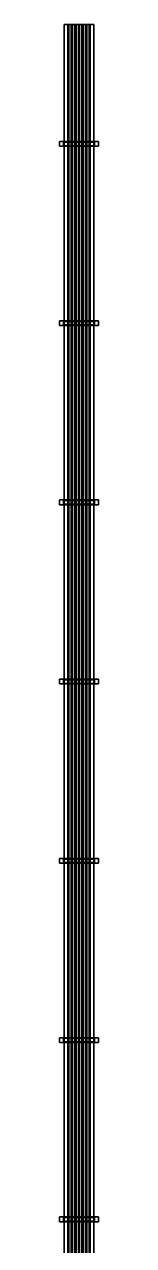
# Model space of a CAD drawing. Header units: metres. Extents: x -25 to 25, y -60.4 to 35.
# Drawn here: x -0.33 to 0.33, y 14.56 to 35 of the extents above; entities that cross this region are included whole.
import ezdxf

# ---------------------------------------------------------------- set-up
doc = ezdxf.new("R2010")
doc.units = ezdxf.units.M
for name, color, linetype in [('KBL_ENERJI_2X25', 5, 'CONTINUOUS'), ('TAVA_KONSOL', 9, 'CONTINUOUS'), ('TAVA_PROFILI', 6, 'CONTINUOUS')]:
    doc.layers.add(name, color=color, linetype=linetype)

msp = doc.modelspace()

# ---------------------------------------------------------------- linework, layer by layer
at = {"layer": 'KBL_ENERJI_2X25'}
for p, q in [((-0.17, 35, 7.66), (-0.19, 35, 7.66)), ((-0.19, 35, 7.66), (-0.19, -0.1, 7.66)), ((-0.17, 35, 7.68), (-0.19, 35, 7.68)), ((-0.19, 35, 7.68), (-0.19, -0.1, 7.68)), ((-0.19, 35, 7.66), (-0.19, 35, 7.68)), ((-0.17, 35, 7.69), (-0.19, 35, 7.69)), ((-0.19, 35, 7.69), (-0.19, -0.1, 7.69)), ((-0.17, 35, 7.71), (-0.19, 35, 7.71)), ((-0.19, 35, 7.71), (-0.19, -0.1, 7.71)), ((-0.19, 35, 7.69), (-0.19, 35, 7.71)), ((-0.17, -0.1, 7.66), (-0.17, 35, 7.66)), ((-0.17, -0.1, 7.68), (-0.17, 35, 7.68)), ((-0.17, 35, 7.66), (-0.17, 35, 7.68)), ((-0.17, -0.1, 7.69), (-0.17, 35, 7.69)), ((-0.17, -0.1, 7.71), (-0.17, 35, 7.71)), ((-0.17, 35, 7.69), (-0.17, 35, 7.71)), ((-0.11, 35, 7.66), (-0.13, 35, 7.66)), ((-0.13, 35, 7.66), (-0.13, -0.1, 7.66)), ((-0.11, 35, 7.68), (-0.13, 35, 7.68)), ((-0.13, 35, 7.68), (-0.13, -0.1, 7.68)), ((-0.13, 35, 7.66), (-0.13, 35, 7.68)), ((-0.11, 35, 7.69), (-0.13, 35, 7.69)), ((-0.13, 35, 7.69), (-0.13, -0.1, 7.69)), ((-0.11, 35, 7.71), (-0.13, 35, 7.71)), ((-0.13, 35, 7.71), (-0.13, -0.1, 7.71)), ((-0.13, 35, 7.69), (-0.13, 35, 7.71)), ((-0.11, -0.1, 7.66), (-0.11, 35, 7.66)), ((-0.11, -0.1, 7.68), (-0.11, 35, 7.68)), ((-0.11, 35, 7.66), (-0.11, 35, 7.68)), ((-0.11, -0.1, 7.69), (-0.11, 35, 7.69)), ((-0.11, -0.1, 7.71), (-0.11, 35, 7.71)), ((-0.11, 35, 7.69), (-0.11, 35, 7.71)), ((-0.05, 35, 7.66), (-0.07, 35, 7.66)), ((-0.07, 35, 7.66), (-0.07, -0.1, 7.66)), ((-0.05, 35, 7.68), (-0.07, 35, 7.68)), ((-0.07, 35, 7.68), (-0.07, -0.1, 7.68)), ((-0.07, 35, 7.66), (-0.07, 35, 7.68)), ((-0.05, 35, 7.69), (-0.07, 35, 7.69)), ((-0.07, 35, 7.69), (-0.07, -0.1, 7.69)), ((-0.05, 35, 7.71), (-0.07, 35, 7.71)), ((-0.07, 35, 7.71), (-0.07, -0.1, 7.71)), ((-0.07, 35, 7.69), (-0.07, 35, 7.71)), ((-0.05, -0.1, 7.66), (-0.05, 35, 7.66)), ((-0.05, -0.1, 7.68), (-0.05, 35, 7.68)), ((-0.05, 35, 7.66), (-0.05, 35, 7.68)), ((-0.05, -0.1, 7.69), (-0.05, 35, 7.69)), ((-0.05, -0.1, 7.71), (-0.05, 35, 7.71)), ((-0.05, 35, 7.69), (-0.05, 35, 7.71)), ((0.01, 35, 7.66), (-0.01, 35, 7.66)), ((-0.01, 35, 7.66), (-0.01, -0.1, 7.66)), ((0.01, 35, 7.68), (-0.01, 35, 7.68)), ((-0.01, 35, 7.68), (-0.01, -0.1, 7.68)), ((-0.01, 35, 7.66), (-0.01, 35, 7.68)), ((0.01, 35, 7.69), (-0.01, 35, 7.69)), ((-0.01, 35, 7.69), (-0.01, -0.1, 7.69)), ((0.01, 35, 7.71), (-0.01, 35, 7.71)), ((-0.01, 35, 7.71), (-0.01, -0.1, 7.71)), ((-0.01, 35, 7.69), (-0.01, 35, 7.71)), ((0.01, -0.1, 7.66), (0.01, 35, 7.66)), ((0.01, -0.1, 7.68), (0.01, 35, 7.68)), ((0.01, 35, 7.66), (0.01, 35, 7.68)), ((0.01, -0.1, 7.69), (0.01, 35, 7.69)), ((0.01, -0.1, 7.71), (0.01, 35, 7.71)), ((0.01, 35, 7.69), (0.01, 35, 7.71)), ((0.07, 35, 7.66), (0.05, 35, 7.66)), ((0.05, 35, 7.66), (0.05, -0.1, 7.66)), ((0.07, 35, 7.68), (0.05, 35, 7.68)), ((0.05, 35, 7.68), (0.05, -0.1, 7.68)), ((0.05, 35, 7.66), (0.05, 35, 7.68)), ((0.07, 35, 7.69), (0.05, 35, 7.69)), ((0.05, 35, 7.69), (0.05, -0.1, 7.69)), ((0.07, 35, 7.71), (0.05, 35, 7.71)), ((0.05, 35, 7.71), (0.05, -0.1, 7.71)), ((0.05, 35, 7.69), (0.05, 35, 7.71)), ((0.07, -0.1, 7.66), (0.07, 35, 7.66)), ((0.07, -0.1, 7.68), (0.07, 35, 7.68)), ((0.07, 35, 7.66), (0.07, 35, 7.68)), ((0.07, -0.1, 7.69), (0.07, 35, 7.69)), ((0.07, -0.1, 7.71), (0.07, 35, 7.71)), ((0.07, 35, 7.69), (0.07, 35, 7.71)), ((0.13, 35, 7.66), (0.11, 35, 7.66)), ((0.11, 35, 7.66), (0.11, -0.1, 7.66)), ((0.13, 35, 7.68), (0.11, 35, 7.68)), ((0.11, 35, 7.68), (0.11, -0.1, 7.68)), ((0.11, 35, 7.66), (0.11, 35, 7.68)), ((0.13, 35, 7.69), (0.11, 35, 7.69)), ((0.11, 35, 7.69), (0.11, -0.1, 7.69)), ((0.13, 35, 7.71), (0.11, 35, 7.71)), ((0.11, 35, 7.71), (0.11, -0.1, 7.71)), ((0.11, 35, 7.69), (0.11, 35, 7.71)), ((0.13, -0.1, 7.66), (0.13, 35, 7.66)), ((0.13, -0.1, 7.68), (0.13, 35, 7.68)), ((0.13, 35, 7.66), (0.13, 35, 7.68)), ((0.13, -0.1, 7.69), (0.13, 35, 7.69)), ((0.13, -0.1, 7.71), (0.13, 35, 7.71)), ((0.13, 35, 7.69), (0.13, 35, 7.71)), ((0.19, 35, 7.66), (0.17, 35, 7.66)), ((0.17, 35, 7.66), (0.17, -0.1, 7.66)), ((0.19, 35, 7.68), (0.17, 35, 7.68)), ((0.17, 35, 7.68), (0.17, -0.1, 7.68)), ((0.17, 35, 7.66), (0.17, 35, 7.68)), ((0.19, 35, 7.69), (0.17, 35, 7.69)), ((0.17, 35, 7.69), (0.17, -0.1, 7.69)), ((0.19, 35, 7.71), (0.17, 35, 7.71)), ((0.17, 35, 7.71), (0.17, -0.1, 7.71)), ((0.17, 35, 7.69), (0.17, 35, 7.71)), ((0.19, -0.1, 7.66), (0.19, 35, 7.66)), ((0.19, -0.1, 7.68), (0.19, 35, 7.68)), ((0.19, 35, 7.66), (0.19, 35, 7.68)), ((0.19, -0.1, 7.69), (0.19, 35, 7.69)), ((0.19, -0.1, 7.71), (0.19, 35, 7.71)), ((0.19, 35, 7.69), (0.19, 35, 7.71))]:
    msp.add_line(p, q, dxfattribs=at)
for points in [[(-0.19, -0.1, 7.66), (-0.17, -0.1, 7.66), (-0.17, 35, 7.66), (-0.19, 35, 7.66)], [(-0.19, -0.1, 7.68), (-0.17, -0.1, 7.68), (-0.17, 35, 7.68), (-0.19, 35, 7.68)], [(-0.19, 35, 7.66), (-0.17, 35, 7.66), (-0.17, 35, 7.68), (-0.19, 35, 7.68)], [(-0.19, -0.1, 7.66), (-0.19, 35, 7.66), (-0.19, 35, 7.68), (-0.19, -0.1, 7.68)], [(-0.19, -0.1, 7.69), (-0.17, -0.1, 7.69), (-0.17, 35, 7.69), (-0.19, 35, 7.69)], [(-0.19, -0.1, 7.71), (-0.17, -0.1, 7.71), (-0.17, 35, 7.71), (-0.19, 35, 7.71)], [(-0.19, 35, 7.69), (-0.17, 35, 7.69), (-0.17, 35, 7.71), (-0.19, 35, 7.71)], [(-0.19, -0.1, 7.69), (-0.19, 35, 7.69), (-0.19, 35, 7.71), (-0.19, -0.1, 7.71)], [(-0.17, -0.1, 7.66), (-0.17, 35, 7.66), (-0.17, 35, 7.68), (-0.17, -0.1, 7.68)], [(-0.17, -0.1, 7.69), (-0.17, 35, 7.69), (-0.17, 35, 7.71), (-0.17, -0.1, 7.71)], [(-0.13, -0.1, 7.66), (-0.11, -0.1, 7.66), (-0.11, 35, 7.66), (-0.13, 35, 7.66)], [(-0.13, -0.1, 7.68), (-0.11, -0.1, 7.68), (-0.11, 35, 7.68), (-0.13, 35, 7.68)], [(-0.13, 35, 7.66), (-0.11, 35, 7.66), (-0.11, 35, 7.68), (-0.13, 35, 7.68)], [(-0.13, -0.1, 7.66), (-0.13, 35, 7.66), (-0.13, 35, 7.68), (-0.13, -0.1, 7.68)], [(-0.13, -0.1, 7.69), (-0.11, -0.1, 7.69), (-0.11, 35, 7.69), (-0.13, 35, 7.69)], [(-0.13, -0.1, 7.71), (-0.11, -0.1, 7.71), (-0.11, 35, 7.71), (-0.13, 35, 7.71)], [(-0.13, 35, 7.69), (-0.11, 35, 7.69), (-0.11, 35, 7.71), (-0.13, 35, 7.71)], [(-0.13, -0.1, 7.69), (-0.13, 35, 7.69), (-0.13, 35, 7.71), (-0.13, -0.1, 7.71)], [(-0.11, -0.1, 7.66), (-0.11, 35, 7.66), (-0.11, 35, 7.68), (-0.11, -0.1, 7.68)], [(-0.11, -0.1, 7.69), (-0.11, 35, 7.69), (-0.11, 35, 7.71), (-0.11, -0.1, 7.71)], [(-0.07, -0.1, 7.66), (-0.05, -0.1, 7.66), (-0.05, 35, 7.66), (-0.07, 35, 7.66)], [(-0.07, -0.1, 7.68), (-0.05, -0.1, 7.68), (-0.05, 35, 7.68), (-0.07, 35, 7.68)], [(-0.07, 35, 7.66), (-0.05, 35, 7.66), (-0.05, 35, 7.68), (-0.07, 35, 7.68)], [(-0.07, -0.1, 7.66), (-0.07, 35, 7.66), (-0.07, 35, 7.68), (-0.07, -0.1, 7.68)], [(-0.07, -0.1, 7.69), (-0.05, -0.1, 7.69), (-0.05, 35, 7.69), (-0.07, 35, 7.69)], [(-0.07, -0.1, 7.71), (-0.05, -0.1, 7.71), (-0.05, 35, 7.71), (-0.07, 35, 7.71)], [(-0.07, 35, 7.69), (-0.05, 35, 7.69), (-0.05, 35, 7.71), (-0.07, 35, 7.71)], [(-0.07, -0.1, 7.69), (-0.07, 35, 7.69), (-0.07, 35, 7.71), (-0.07, -0.1, 7.71)], [(-0.05, -0.1, 7.66), (-0.05, 35, 7.66), (-0.05, 35, 7.68), (-0.05, -0.1, 7.68)], [(-0.05, -0.1, 7.69), (-0.05, 35, 7.69), (-0.05, 35, 7.71), (-0.05, -0.1, 7.71)], [(-0.01, -0.1, 7.66), (0.01, -0.1, 7.66), (0.01, 35, 7.66), (-0.01, 35, 7.66)], [(-0.01, -0.1, 7.68), (0.01, -0.1, 7.68), (0.01, 35, 7.68), (-0.01, 35, 7.68)], [(-0.01, 35, 7.66), (0.01, 35, 7.66), (0.01, 35, 7.68), (-0.01, 35, 7.68)], [(-0.01, -0.1, 7.66), (-0.01, 35, 7.66), (-0.01, 35, 7.68), (-0.01, -0.1, 7.68)], [(-0.01, -0.1, 7.69), (0.01, -0.1, 7.69), (0.01, 35, 7.69), (-0.01, 35, 7.69)], [(-0.01, -0.1, 7.71), (0.01, -0.1, 7.71), (0.01, 35, 7.71), (-0.01, 35, 7.71)], [(-0.01, 35, 7.69), (0.01, 35, 7.69), (0.01, 35, 7.71), (-0.01, 35, 7.71)], [(-0.01, -0.1, 7.69), (-0.01, 35, 7.69), (-0.01, 35, 7.71), (-0.01, -0.1, 7.71)], [(0.01, -0.1, 7.66), (0.01, 35, 7.66), (0.01, 35, 7.68), (0.01, -0.1, 7.68)], [(0.01, -0.1, 7.69), (0.01, 35, 7.69), (0.01, 35, 7.71), (0.01, -0.1, 7.71)], [(0.05, -0.1, 7.66), (0.07, -0.1, 7.66), (0.07, 35, 7.66), (0.05, 35, 7.66)], [(0.05, -0.1, 7.68), (0.07, -0.1, 7.68), (0.07, 35, 7.68), (0.05, 35, 7.68)], [(0.05, 35, 7.66), (0.07, 35, 7.66), (0.07, 35, 7.68), (0.05, 35, 7.68)], [(0.05, -0.1, 7.66), (0.05, 35, 7.66), (0.05, 35, 7.68), (0.05, -0.1, 7.68)], [(0.05, -0.1, 7.69), (0.07, -0.1, 7.69), (0.07, 35, 7.69), (0.05, 35, 7.69)], [(0.05, -0.1, 7.71), (0.07, -0.1, 7.71), (0.07, 35, 7.71), (0.05, 35, 7.71)], [(0.05, 35, 7.69), (0.07, 35, 7.69), (0.07, 35, 7.71), (0.05, 35, 7.71)], [(0.05, -0.1, 7.69), (0.05, 35, 7.69), (0.05, 35, 7.71), (0.05, -0.1, 7.71)], [(0.07, -0.1, 7.66), (0.07, 35, 7.66), (0.07, 35, 7.68), (0.07, -0.1, 7.68)], [(0.07, -0.1, 7.69), (0.07, 35, 7.69), (0.07, 35, 7.71), (0.07, -0.1, 7.71)], [(0.11, -0.1, 7.66), (0.13, -0.1, 7.66), (0.13, 35, 7.66), (0.11, 35, 7.66)], [(0.11, -0.1, 7.68), (0.13, -0.1, 7.68), (0.13, 35, 7.68), (0.11, 35, 7.68)], [(0.11, 35, 7.66), (0.13, 35, 7.66), (0.13, 35, 7.68), (0.11, 35, 7.68)], [(0.11, -0.1, 7.66), (0.11, 35, 7.66), (0.11, 35, 7.68), (0.11, -0.1, 7.68)], [(0.11, -0.1, 7.69), (0.13, -0.1, 7.69), (0.13, 35, 7.69), (0.11, 35, 7.69)], [(0.11, -0.1, 7.71), (0.13, -0.1, 7.71), (0.13, 35, 7.71), (0.11, 35, 7.71)], [(0.11, 35, 7.69), (0.13, 35, 7.69), (0.13, 35, 7.71), (0.11, 35, 7.71)], [(0.11, -0.1, 7.69), (0.11, 35, 7.69), (0.11, 35, 7.71), (0.11, -0.1, 7.71)], [(0.13, -0.1, 7.66), (0.13, 35, 7.66), (0.13, 35, 7.68), (0.13, -0.1, 7.68)], [(0.13, -0.1, 7.69), (0.13, 35, 7.69), (0.13, 35, 7.71), (0.13, -0.1, 7.71)], [(0.17, -0.1, 7.66), (0.19, -0.1, 7.66), (0.19, 35, 7.66), (0.17, 35, 7.66)], [(0.17, -0.1, 7.68), (0.19, -0.1, 7.68), (0.19, 35, 7.68), (0.17, 35, 7.68)], [(0.17, 35, 7.66), (0.19, 35, 7.66), (0.19, 35, 7.68), (0.17, 35, 7.68)], [(0.17, -0.1, 7.66), (0.17, 35, 7.66), (0.17, 35, 7.68), (0.17, -0.1, 7.68)], [(0.17, -0.1, 7.69), (0.19, -0.1, 7.69), (0.19, 35, 7.69), (0.17, 35, 7.69)], [(0.17, -0.1, 7.71), (0.19, -0.1, 7.71), (0.19, 35, 7.71), (0.17, 35, 7.71)], [(0.17, 35, 7.69), (0.19, 35, 7.69), (0.19, 35, 7.71), (0.17, 35, 7.71)], [(0.17, -0.1, 7.69), (0.17, 35, 7.69), (0.17, 35, 7.71), (0.17, -0.1, 7.71)], [(0.19, -0.1, 7.66), (0.19, 35, 7.66), (0.19, 35, 7.68), (0.19, -0.1, 7.68)], [(0.19, -0.1, 7.69), (0.19, 35, 7.69), (0.19, 35, 7.71), (0.19, -0.1, 7.71)]]:
    msp.add_3dface(points, dxfattribs=at)
at = {"layer": 'TAVA_KONSOL'}
for p, q in [((0.33, 33.04, 7.6), (-0.33, 33.04, 7.6)), ((-0.33, 33.04, 7.6), (-0.33, 32.96, 7.6)), ((0.33, 33.04, 7.65), (-0.33, 33.04, 7.65)), ((-0.33, 33.04, 7.65), (-0.33, 32.96, 7.65)), ((-0.33, 33.04, 7.6), (-0.33, 33.04, 7.65)), ((-0.33, 32.96, 7.6), (0.33, 32.96, 7.6)), ((-0.33, 32.96, 7.65), (0.33, 32.96, 7.65)), ((-0.33, 32.96, 7.6), (-0.33, 32.96, 7.65)), ((0.26, 33.03, 7.65), (-0.26, 33.03, 7.65)), ((-0.26, 33.03, 7.65), (-0.26, 32.97, 7.65)), ((0.26, 33.03, 7.675), (-0.26, 33.03, 7.675)), ((-0.26, 33.03, 7.675), (-0.26, 32.97, 7.675)), ((-0.26, 33.03, 7.65), (-0.26, 33.03, 7.675)), ((-0.26, 32.97, 7.65), (0.26, 32.97, 7.65)), ((-0.26, 32.97, 7.675), (0.26, 32.97, 7.675)), ((-0.26, 32.97, 7.65), (-0.26, 32.97, 7.675)), ((0.26, 32.97, 7.65), (0.26, 33.03, 7.65)), ((0.26, 32.97, 7.675), (0.26, 33.03, 7.675)), ((0.26, 33.03, 7.65), (0.26, 33.03, 7.675)), ((0.26, 32.97, 7.65), (0.26, 32.97, 7.675)), ((0.33, 32.96, 7.6), (0.33, 33.04, 7.6)), ((0.33, 32.96, 7.65), (0.33, 33.04, 7.65)), ((0.33, 33.04, 7.6), (0.33, 33.04, 7.65)), ((0.33, 32.96, 7.6), (0.33, 32.96, 7.65)), ((0.33, 30.04, 7.6), (-0.33, 30.04, 7.6)), ((-0.33, 30.04, 7.6), (-0.33, 29.96, 7.6)), ((0.33, 30.04, 7.65), (-0.33, 30.04, 7.65)), ((-0.33, 30.04, 7.65), (-0.33, 29.96, 7.65)), ((-0.33, 30.04, 7.6), (-0.33, 30.04, 7.65)), ((-0.33, 29.96, 7.6), (0.33, 29.96, 7.6)), ((-0.33, 29.96, 7.65), (0.33, 29.96, 7.65)), ((-0.33, 29.96, 7.6), (-0.33, 29.96, 7.65)), ((0.26, 30.03, 7.65), (-0.26, 30.03, 7.65)), ((-0.26, 30.03, 7.65), (-0.26, 29.97, 7.65)), ((0.26, 30.03, 7.675), (-0.26, 30.03, 7.675)), ((-0.26, 30.03, 7.675), (-0.26, 29.97, 7.675)), ((-0.26, 30.03, 7.65), (-0.26, 30.03, 7.675)), ((-0.26, 29.97, 7.65), (0.26, 29.97, 7.65)), ((-0.26, 29.97, 7.675), (0.26, 29.97, 7.675)), ((-0.26, 29.97, 7.65), (-0.26, 29.97, 7.675)), ((0.26, 29.97, 7.65), (0.26, 30.03, 7.65)), ((0.26, 29.97, 7.675), (0.26, 30.03, 7.675)), ((0.26, 30.03, 7.65), (0.26, 30.03, 7.675)), ((0.26, 29.97, 7.65), (0.26, 29.97, 7.675)), ((0.33, 29.96, 7.6), (0.33, 30.04, 7.6)), ((0.33, 29.96, 7.65), (0.33, 30.04, 7.65)), ((0.33, 30.04, 7.6), (0.33, 30.04, 7.65)), ((0.33, 29.96, 7.6), (0.33, 29.96, 7.65)), ((0.33, 27.04, 7.6), (-0.33, 27.04, 7.6)), ((-0.33, 27.04, 7.6), (-0.33, 26.96, 7.6)), ((0.33, 27.04, 7.65), (-0.33, 27.04, 7.65)), ((-0.33, 27.04, 7.65), (-0.33, 26.96, 7.65)), ((-0.33, 27.04, 7.6), (-0.33, 27.04, 7.65)), ((0.26, 27.03, 7.65), (-0.26, 27.03, 7.65)), ((-0.26, 27.03, 7.65), (-0.26, 26.97, 7.65)), ((0.26, 27.03, 7.675), (-0.26, 27.03, 7.675)), ((-0.26, 27.03, 7.675), (-0.26, 26.97, 7.675)), ((-0.26, 27.03, 7.65), (-0.26, 27.03, 7.675)), ((0.26, 26.97, 7.65), (0.26, 27.03, 7.65)), ((0.26, 26.97, 7.675), (0.26, 27.03, 7.675)), ((0.26, 27.03, 7.65), (0.26, 27.03, 7.675)), ((0.33, 26.96, 7.6), (0.33, 27.04, 7.6)), ((0.33, 26.96, 7.65), (0.33, 27.04, 7.65)), ((0.33, 27.04, 7.6), (0.33, 27.04, 7.65)), ((-0.33, 26.96, 7.6), (0.33, 26.96, 7.6)), ((-0.33, 26.96, 7.65), (0.33, 26.96, 7.65)), ((-0.33, 26.96, 7.6), (-0.33, 26.96, 7.65)), ((-0.26, 26.97, 7.65), (0.26, 26.97, 7.65)), ((-0.26, 26.97, 7.675), (0.26, 26.97, 7.675)), ((-0.26, 26.97, 7.65), (-0.26, 26.97, 7.675)), ((0.26, 26.97, 7.65), (0.26, 26.97, 7.675)), ((0.33, 26.96, 7.6), (0.33, 26.96, 7.65)), ((0.33, 24.04, 7.6), (-0.33, 24.04, 7.6)), ((-0.33, 24.04, 7.6), (-0.33, 23.96, 7.6)), ((0.33, 24.04, 7.65), (-0.33, 24.04, 7.65)), ((-0.33, 24.04, 7.65), (-0.33, 23.96, 7.65)), ((-0.33, 24.04, 7.6), (-0.33, 24.04, 7.65)), ((-0.33, 23.96, 7.6), (0.33, 23.96, 7.6)), ((-0.33, 23.96, 7.65), (0.33, 23.96, 7.65)), ((-0.33, 23.96, 7.6), (-0.33, 23.96, 7.65)), ((0.26, 24.03, 7.65), (-0.26, 24.03, 7.65)), ((-0.26, 24.03, 7.65), (-0.26, 23.97, 7.65)), ((0.26, 24.03, 7.675), (-0.26, 24.03, 7.675)), ((-0.26, 24.03, 7.675), (-0.26, 23.97, 7.675)), ((-0.26, 24.03, 7.65), (-0.26, 24.03, 7.675)), ((-0.26, 23.97, 7.65), (0.26, 23.97, 7.65)), ((-0.26, 23.97, 7.675), (0.26, 23.97, 7.675)), ((-0.26, 23.97, 7.65), (-0.26, 23.97, 7.675)), ((0.26, 23.97, 7.65), (0.26, 24.03, 7.65)), ((0.26, 23.97, 7.675), (0.26, 24.03, 7.675)), ((0.26, 24.03, 7.65), (0.26, 24.03, 7.675)), ((0.26, 23.97, 7.65), (0.26, 23.97, 7.675)), ((0.33, 23.96, 7.6), (0.33, 24.04, 7.6)), ((0.33, 23.96, 7.65), (0.33, 24.04, 7.65)), ((0.33, 24.04, 7.6), (0.33, 24.04, 7.65)), ((0.33, 23.96, 7.6), (0.33, 23.96, 7.65)), ((0.33, 21.04, 7.6), (-0.33, 21.04, 7.6)), ((-0.33, 21.04, 7.6), (-0.33, 20.96, 7.6)), ((0.33, 21.04, 7.65), (-0.33, 21.04, 7.65)), ((-0.33, 21.04, 7.65), (-0.33, 20.96, 7.65)), ((-0.33, 21.04, 7.6), (-0.33, 21.04, 7.65)), ((-0.33, 20.96, 7.6), (0.33, 20.96, 7.6)), ((-0.33, 20.96, 7.65), (0.33, 20.96, 7.65)), ((-0.33, 20.96, 7.6), (-0.33, 20.96, 7.65)), ((0.26, 21.03, 7.65), (-0.26, 21.03, 7.65)), ((-0.26, 21.03, 7.65), (-0.26, 20.97, 7.65)), ((0.26, 21.03, 7.675), (-0.26, 21.03, 7.675)), ((-0.26, 21.03, 7.675), (-0.26, 20.97, 7.675)), ((-0.26, 21.03, 7.65), (-0.26, 21.03, 7.675)), ((-0.26, 20.97, 7.65), (0.26, 20.97, 7.65)), ((-0.26, 20.97, 7.675), (0.26, 20.97, 7.675)), ((-0.26, 20.97, 7.65), (-0.26, 20.97, 7.675)), ((0.26, 20.97, 7.65), (0.26, 21.03, 7.65)), ((0.26, 20.97, 7.675), (0.26, 21.03, 7.675)), ((0.26, 21.03, 7.65), (0.26, 21.03, 7.675)), ((0.26, 20.97, 7.65), (0.26, 20.97, 7.675)), ((0.33, 20.96, 7.6), (0.33, 21.04, 7.6)), ((0.33, 20.96, 7.65), (0.33, 21.04, 7.65)), ((0.33, 21.04, 7.6), (0.33, 21.04, 7.65)), ((0.33, 20.96, 7.6), (0.33, 20.96, 7.65)), ((0.33, 18.04, 7.6), (-0.33, 18.04, 7.6)), ((-0.33, 18.04, 7.6), (-0.33, 17.96, 7.6)), ((0.33, 18.04, 7.65), (-0.33, 18.04, 7.65)), ((-0.33, 18.04, 7.65), (-0.33, 17.96, 7.65)), ((-0.33, 18.04, 7.6), (-0.33, 18.04, 7.65)), ((0.26, 18.03, 7.65), (-0.26, 18.03, 7.65)), ((-0.26, 18.03, 7.65), (-0.26, 17.97, 7.65)), ((0.26, 18.03, 7.675), (-0.26, 18.03, 7.675)), ((-0.26, 18.03, 7.675), (-0.26, 17.97, 7.675)), ((-0.26, 18.03, 7.65), (-0.26, 18.03, 7.675)), ((0.26, 17.97, 7.65), (0.26, 18.03, 7.65)), ((0.26, 17.97, 7.675), (0.26, 18.03, 7.675)), ((0.26, 18.03, 7.65), (0.26, 18.03, 7.675)), ((0.33, 17.96, 7.6), (0.33, 18.04, 7.6)), ((0.33, 17.96, 7.65), (0.33, 18.04, 7.65)), ((0.33, 18.04, 7.6), (0.33, 18.04, 7.65)), ((-0.33, 17.96, 7.6), (0.33, 17.96, 7.6)), ((-0.33, 17.96, 7.65), (0.33, 17.96, 7.65)), ((-0.33, 17.96, 7.6), (-0.33, 17.96, 7.65)), ((-0.26, 17.97, 7.65), (0.26, 17.97, 7.65)), ((-0.26, 17.97, 7.675), (0.26, 17.97, 7.675)), ((-0.26, 17.97, 7.65), (-0.26, 17.97, 7.675)), ((0.26, 17.97, 7.65), (0.26, 17.97, 7.675)), ((0.33, 17.96, 7.6), (0.33, 17.96, 7.65)), ((0.33, 15.04, 7.6), (-0.33, 15.04, 7.6)), ((-0.33, 15.04, 7.6), (-0.33, 14.96, 7.6)), ((0.33, 15.04, 7.65), (-0.33, 15.04, 7.65)), ((-0.33, 15.04, 7.65), (-0.33, 14.96, 7.65)), ((-0.33, 15.04, 7.6), (-0.33, 15.04, 7.65)), ((-0.33, 14.96, 7.6), (0.33, 14.96, 7.6)), ((-0.33, 14.96, 7.65), (0.33, 14.96, 7.65)), ((-0.33, 14.96, 7.6), (-0.33, 14.96, 7.65)), ((0.26, 15.03, 7.65), (-0.26, 15.03, 7.65)), ((-0.26, 15.03, 7.65), (-0.26, 14.97, 7.65)), ((0.26, 15.03, 7.675), (-0.26, 15.03, 7.675)), ((-0.26, 15.03, 7.675), (-0.26, 14.97, 7.675)), ((-0.26, 15.03, 7.65), (-0.26, 15.03, 7.675)), ((-0.26, 14.97, 7.65), (0.26, 14.97, 7.65)), ((-0.26, 14.97, 7.675), (0.26, 14.97, 7.675)), ((-0.26, 14.97, 7.65), (-0.26, 14.97, 7.675)), ((0.26, 14.97, 7.65), (0.26, 15.03, 7.65)), ((0.26, 14.97, 7.675), (0.26, 15.03, 7.675)), ((0.26, 15.03, 7.65), (0.26, 15.03, 7.675)), ((0.26, 14.97, 7.65), (0.26, 14.97, 7.675)), ((0.33, 14.96, 7.6), (0.33, 15.04, 7.6)), ((0.33, 14.96, 7.65), (0.33, 15.04, 7.65)), ((0.33, 15.04, 7.6), (0.33, 15.04, 7.65)), ((0.33, 14.96, 7.6), (0.33, 14.96, 7.65))]:
    msp.add_line(p, q, dxfattribs=at)
for points in [[(-0.33, 32.96, 7.6), (0.33, 32.96, 7.6), (0.33, 33.04, 7.6), (-0.33, 33.04, 7.6)], [(-0.33, 32.96, 7.65), (0.33, 32.96, 7.65), (0.33, 33.04, 7.65), (-0.33, 33.04, 7.65)], [(-0.33, 33.04, 7.6), (0.33, 33.04, 7.6), (0.33, 33.04, 7.65), (-0.33, 33.04, 7.65)], [(-0.33, 32.96, 7.6), (-0.33, 33.04, 7.6), (-0.33, 33.04, 7.65), (-0.33, 32.96, 7.65)], [(-0.33, 32.96, 7.6), (0.33, 32.96, 7.6), (0.33, 32.96, 7.65), (-0.33, 32.96, 7.65)], [(-0.26, 32.97, 7.65), (0.26, 32.97, 7.65), (0.26, 33.03, 7.65), (-0.26, 33.03, 7.65)], [(-0.26, 32.97, 7.675), (0.26, 32.97, 7.675), (0.26, 33.03, 7.675), (-0.26, 33.03, 7.675)], [(-0.26, 33.03, 7.65), (0.26, 33.03, 7.65), (0.26, 33.03, 7.675), (-0.26, 33.03, 7.675)], [(-0.26, 32.97, 7.65), (-0.26, 33.03, 7.65), (-0.26, 33.03, 7.675), (-0.26, 32.97, 7.675)], [(-0.26, 32.97, 7.65), (0.26, 32.97, 7.65), (0.26, 32.97, 7.675), (-0.26, 32.97, 7.675)], [(0.26, 32.97, 7.65), (0.26, 33.03, 7.65), (0.26, 33.03, 7.675), (0.26, 32.97, 7.675)], [(0.33, 32.96, 7.6), (0.33, 33.04, 7.6), (0.33, 33.04, 7.65), (0.33, 32.96, 7.65)], [(-0.33, 29.96, 7.6), (0.33, 29.96, 7.6), (0.33, 30.04, 7.6), (-0.33, 30.04, 7.6)], [(-0.33, 29.96, 7.65), (0.33, 29.96, 7.65), (0.33, 30.04, 7.65), (-0.33, 30.04, 7.65)], [(-0.33, 30.04, 7.6), (0.33, 30.04, 7.6), (0.33, 30.04, 7.65), (-0.33, 30.04, 7.65)], [(-0.33, 29.96, 7.6), (-0.33, 30.04, 7.6), (-0.33, 30.04, 7.65), (-0.33, 29.96, 7.65)], [(-0.33, 29.96, 7.6), (0.33, 29.96, 7.6), (0.33, 29.96, 7.65), (-0.33, 29.96, 7.65)], [(-0.26, 29.97, 7.65), (0.26, 29.97, 7.65), (0.26, 30.03, 7.65), (-0.26, 30.03, 7.65)], [(-0.26, 29.97, 7.675), (0.26, 29.97, 7.675), (0.26, 30.03, 7.675), (-0.26, 30.03, 7.675)], [(-0.26, 30.03, 7.65), (0.26, 30.03, 7.65), (0.26, 30.03, 7.675), (-0.26, 30.03, 7.675)], [(-0.26, 29.97, 7.65), (-0.26, 30.03, 7.65), (-0.26, 30.03, 7.675), (-0.26, 29.97, 7.675)], [(-0.26, 29.97, 7.65), (0.26, 29.97, 7.65), (0.26, 29.97, 7.675), (-0.26, 29.97, 7.675)], [(0.26, 29.97, 7.65), (0.26, 30.03, 7.65), (0.26, 30.03, 7.675), (0.26, 29.97, 7.675)], [(0.33, 29.96, 7.6), (0.33, 30.04, 7.6), (0.33, 30.04, 7.65), (0.33, 29.96, 7.65)], [(-0.33, 26.96, 7.6), (0.33, 26.96, 7.6), (0.33, 27.04, 7.6), (-0.33, 27.04, 7.6)], [(-0.33, 26.96, 7.65), (0.33, 26.96, 7.65), (0.33, 27.04, 7.65), (-0.33, 27.04, 7.65)], [(-0.33, 27.04, 7.6), (0.33, 27.04, 7.6), (0.33, 27.04, 7.65), (-0.33, 27.04, 7.65)], [(-0.33, 26.96, 7.6), (-0.33, 27.04, 7.6), (-0.33, 27.04, 7.65), (-0.33, 26.96, 7.65)], [(-0.26, 26.97, 7.65), (0.26, 26.97, 7.65), (0.26, 27.03, 7.65), (-0.26, 27.03, 7.65)], [(-0.26, 26.97, 7.675), (0.26, 26.97, 7.675), (0.26, 27.03, 7.675), (-0.26, 27.03, 7.675)], [(-0.26, 27.03, 7.65), (0.26, 27.03, 7.65), (0.26, 27.03, 7.675), (-0.26, 27.03, 7.675)], [(-0.26, 26.97, 7.65), (-0.26, 27.03, 7.65), (-0.26, 27.03, 7.675), (-0.26, 26.97, 7.675)], [(0.26, 26.97, 7.65), (0.26, 27.03, 7.65), (0.26, 27.03, 7.675), (0.26, 26.97, 7.675)], [(0.33, 26.96, 7.6), (0.33, 27.04, 7.6), (0.33, 27.04, 7.65), (0.33, 26.96, 7.65)], [(-0.33, 26.96, 7.6), (0.33, 26.96, 7.6), (0.33, 26.96, 7.65), (-0.33, 26.96, 7.65)], [(-0.26, 26.97, 7.65), (0.26, 26.97, 7.65), (0.26, 26.97, 7.675), (-0.26, 26.97, 7.675)], [(-0.33, 23.96, 7.6), (0.33, 23.96, 7.6), (0.33, 24.04, 7.6), (-0.33, 24.04, 7.6)], [(-0.33, 23.96, 7.65), (0.33, 23.96, 7.65), (0.33, 24.04, 7.65), (-0.33, 24.04, 7.65)], [(-0.33, 24.04, 7.6), (0.33, 24.04, 7.6), (0.33, 24.04, 7.65), (-0.33, 24.04, 7.65)], [(-0.33, 23.96, 7.6), (-0.33, 24.04, 7.6), (-0.33, 24.04, 7.65), (-0.33, 23.96, 7.65)], [(-0.33, 23.96, 7.6), (0.33, 23.96, 7.6), (0.33, 23.96, 7.65), (-0.33, 23.96, 7.65)], [(-0.26, 23.97, 7.65), (0.26, 23.97, 7.65), (0.26, 24.03, 7.65), (-0.26, 24.03, 7.65)], [(-0.26, 23.97, 7.675), (0.26, 23.97, 7.675), (0.26, 24.03, 7.675), (-0.26, 24.03, 7.675)], [(-0.26, 24.03, 7.65), (0.26, 24.03, 7.65), (0.26, 24.03, 7.675), (-0.26, 24.03, 7.675)], [(-0.26, 23.97, 7.65), (-0.26, 24.03, 7.65), (-0.26, 24.03, 7.675), (-0.26, 23.97, 7.675)], [(-0.26, 23.97, 7.65), (0.26, 23.97, 7.65), (0.26, 23.97, 7.675), (-0.26, 23.97, 7.675)], [(0.26, 23.97, 7.65), (0.26, 24.03, 7.65), (0.26, 24.03, 7.675), (0.26, 23.97, 7.675)], [(0.33, 23.96, 7.6), (0.33, 24.04, 7.6), (0.33, 24.04, 7.65), (0.33, 23.96, 7.65)], [(-0.33, 20.96, 7.6), (0.33, 20.96, 7.6), (0.33, 21.04, 7.6), (-0.33, 21.04, 7.6)], [(-0.33, 20.96, 7.65), (0.33, 20.96, 7.65), (0.33, 21.04, 7.65), (-0.33, 21.04, 7.65)], [(-0.33, 21.04, 7.6), (0.33, 21.04, 7.6), (0.33, 21.04, 7.65), (-0.33, 21.04, 7.65)], [(-0.33, 20.96, 7.6), (-0.33, 21.04, 7.6), (-0.33, 21.04, 7.65), (-0.33, 20.96, 7.65)], [(-0.33, 20.96, 7.6), (0.33, 20.96, 7.6), (0.33, 20.96, 7.65), (-0.33, 20.96, 7.65)], [(-0.26, 20.97, 7.65), (0.26, 20.97, 7.65), (0.26, 21.03, 7.65), (-0.26, 21.03, 7.65)], [(-0.26, 20.97, 7.675), (0.26, 20.97, 7.675), (0.26, 21.03, 7.675), (-0.26, 21.03, 7.675)], [(-0.26, 21.03, 7.65), (0.26, 21.03, 7.65), (0.26, 21.03, 7.675), (-0.26, 21.03, 7.675)], [(-0.26, 20.97, 7.65), (-0.26, 21.03, 7.65), (-0.26, 21.03, 7.675), (-0.26, 20.97, 7.675)], [(-0.26, 20.97, 7.65), (0.26, 20.97, 7.65), (0.26, 20.97, 7.675), (-0.26, 20.97, 7.675)], [(0.26, 20.97, 7.65), (0.26, 21.03, 7.65), (0.26, 21.03, 7.675), (0.26, 20.97, 7.675)], [(0.33, 20.96, 7.6), (0.33, 21.04, 7.6), (0.33, 21.04, 7.65), (0.33, 20.96, 7.65)], [(-0.33, 17.96, 7.6), (0.33, 17.96, 7.6), (0.33, 18.04, 7.6), (-0.33, 18.04, 7.6)], [(-0.33, 17.96, 7.65), (0.33, 17.96, 7.65), (0.33, 18.04, 7.65), (-0.33, 18.04, 7.65)], [(-0.33, 18.04, 7.6), (0.33, 18.04, 7.6), (0.33, 18.04, 7.65), (-0.33, 18.04, 7.65)], [(-0.33, 17.96, 7.6), (-0.33, 18.04, 7.6), (-0.33, 18.04, 7.65), (-0.33, 17.96, 7.65)], [(-0.26, 17.97, 7.65), (0.26, 17.97, 7.65), (0.26, 18.03, 7.65), (-0.26, 18.03, 7.65)], [(-0.26, 17.97, 7.675), (0.26, 17.97, 7.675), (0.26, 18.03, 7.675), (-0.26, 18.03, 7.675)], [(-0.26, 18.03, 7.65), (0.26, 18.03, 7.65), (0.26, 18.03, 7.675), (-0.26, 18.03, 7.675)], [(-0.26, 17.97, 7.65), (-0.26, 18.03, 7.65), (-0.26, 18.03, 7.675), (-0.26, 17.97, 7.675)], [(0.26, 17.97, 7.65), (0.26, 18.03, 7.65), (0.26, 18.03, 7.675), (0.26, 17.97, 7.675)], [(0.33, 17.96, 7.6), (0.33, 18.04, 7.6), (0.33, 18.04, 7.65), (0.33, 17.96, 7.65)], [(-0.33, 17.96, 7.6), (0.33, 17.96, 7.6), (0.33, 17.96, 7.65), (-0.33, 17.96, 7.65)], [(-0.26, 17.97, 7.65), (0.26, 17.97, 7.65), (0.26, 17.97, 7.675), (-0.26, 17.97, 7.675)], [(-0.33, 14.96, 7.6), (0.33, 14.96, 7.6), (0.33, 15.04, 7.6), (-0.33, 15.04, 7.6)], [(-0.33, 14.96, 7.65), (0.33, 14.96, 7.65), (0.33, 15.04, 7.65), (-0.33, 15.04, 7.65)], [(-0.33, 15.04, 7.6), (0.33, 15.04, 7.6), (0.33, 15.04, 7.65), (-0.33, 15.04, 7.65)], [(-0.33, 14.96, 7.6), (-0.33, 15.04, 7.6), (-0.33, 15.04, 7.65), (-0.33, 14.96, 7.65)], [(-0.33, 14.96, 7.6), (0.33, 14.96, 7.6), (0.33, 14.96, 7.65), (-0.33, 14.96, 7.65)], [(-0.26, 14.97, 7.65), (0.26, 14.97, 7.65), (0.26, 15.03, 7.65), (-0.26, 15.03, 7.65)], [(-0.26, 14.97, 7.675), (0.26, 14.97, 7.675), (0.26, 15.03, 7.675), (-0.26, 15.03, 7.675)], [(-0.26, 15.03, 7.65), (0.26, 15.03, 7.65), (0.26, 15.03, 7.675), (-0.26, 15.03, 7.675)], [(-0.26, 14.97, 7.65), (-0.26, 15.03, 7.65), (-0.26, 15.03, 7.675), (-0.26, 14.97, 7.675)], [(-0.26, 14.97, 7.65), (0.26, 14.97, 7.65), (0.26, 14.97, 7.675), (-0.26, 14.97, 7.675)], [(0.26, 14.97, 7.65), (0.26, 15.03, 7.65), (0.26, 15.03, 7.675), (0.26, 14.97, 7.675)], [(0.33, 14.96, 7.6), (0.33, 15.04, 7.6), (0.33, 15.04, 7.65), (0.33, 14.96, 7.65)]]:
    msp.add_3dface(points, dxfattribs=at)
at = {"layer": 'TAVA_PROFILI'}
for p, q in [((0.25, 35, 7.65), (-0.25, 35, 7.65)), ((-0.25, 35, 7.65), (-0.25, -0.1, 7.65)), ((0.25, 35, 7.653), (-0.25, 35, 7.653)), ((-0.25, 35, 7.653), (-0.25, -0.1, 7.653)), ((-0.25, 35, 7.65), (-0.25, 35, 7.653)), ((-0.247, 35, 7.65), (-0.25, 35, 7.65)), ((-0.25, 35, 7.65), (-0.25, -0.1, 7.65)), ((-0.247, 35, 7.8), (-0.25, 35, 7.8)), ((-0.25, 35, 7.8), (-0.25, -0.1, 7.8)), ((-0.25, 35, 7.65), (-0.25, 35, 7.8)), ((-0.247, -0.1, 7.65), (-0.247, 35, 7.65)), ((-0.247, -0.1, 7.8), (-0.247, 35, 7.8)), ((-0.247, 35, 7.65), (-0.247, 35, 7.8)), ((0.25, 35, 7.65), (0.247, 35, 7.65)), ((0.247, 35, 7.65), (0.247, -0.1, 7.65)), ((0.25, 35, 7.8), (0.247, 35, 7.8)), ((0.247, 35, 7.8), (0.247, -0.1, 7.8)), ((0.247, 35, 7.65), (0.247, 35, 7.8)), ((0.25, -0.1, 7.65), (0.25, 35, 7.65)), ((0.25, -0.1, 7.653), (0.25, 35, 7.653)), ((0.25, 35, 7.65), (0.25, 35, 7.653)), ((0.25, -0.1, 7.65), (0.25, 35, 7.65)), ((0.25, -0.1, 7.8), (0.25, 35, 7.8)), ((0.25, 35, 7.65), (0.25, 35, 7.8))]:
    msp.add_line(p, q, dxfattribs=at)
for points in [[(-0.25, -0.1, 7.65), (0.25, -0.1, 7.65), (0.25, 35, 7.65), (-0.25, 35, 7.65)], [(-0.25, -0.1, 7.653), (0.25, -0.1, 7.653), (0.25, 35, 7.653), (-0.25, 35, 7.653)], [(-0.25, 35, 7.65), (0.25, 35, 7.65), (0.25, 35, 7.653), (-0.25, 35, 7.653)], [(-0.25, -0.1, 7.65), (-0.25, 35, 7.65), (-0.25, 35, 7.653), (-0.25, -0.1, 7.653)], [(-0.25, -0.1, 7.65), (-0.247, -0.1, 7.65), (-0.247, 35, 7.65), (-0.25, 35, 7.65)], [(-0.25, -0.1, 7.8), (-0.247, -0.1, 7.8), (-0.247, 35, 7.8), (-0.25, 35, 7.8)], [(-0.25, 35, 7.65), (-0.247, 35, 7.65), (-0.247, 35, 7.8), (-0.25, 35, 7.8)], [(-0.25, -0.1, 7.65), (-0.25, 35, 7.65), (-0.25, 35, 7.8), (-0.25, -0.1, 7.8)], [(-0.247, -0.1, 7.65), (-0.247, 35, 7.65), (-0.247, 35, 7.8), (-0.247, -0.1, 7.8)], [(0.247, -0.1, 7.65), (0.25, -0.1, 7.65), (0.25, 35, 7.65), (0.247, 35, 7.65)], [(0.247, -0.1, 7.8), (0.25, -0.1, 7.8), (0.25, 35, 7.8), (0.247, 35, 7.8)], [(0.247, 35, 7.65), (0.25, 35, 7.65), (0.25, 35, 7.8), (0.247, 35, 7.8)], [(0.247, -0.1, 7.65), (0.247, 35, 7.65), (0.247, 35, 7.8), (0.247, -0.1, 7.8)], [(0.25, -0.1, 7.65), (0.25, 35, 7.65), (0.25, 35, 7.653), (0.25, -0.1, 7.653)], [(0.25, -0.1, 7.65), (0.25, 35, 7.65), (0.25, 35, 7.8), (0.25, -0.1, 7.8)]]:
    msp.add_3dface(points, dxfattribs=at)

doc.saveas('drawing.dxf')
